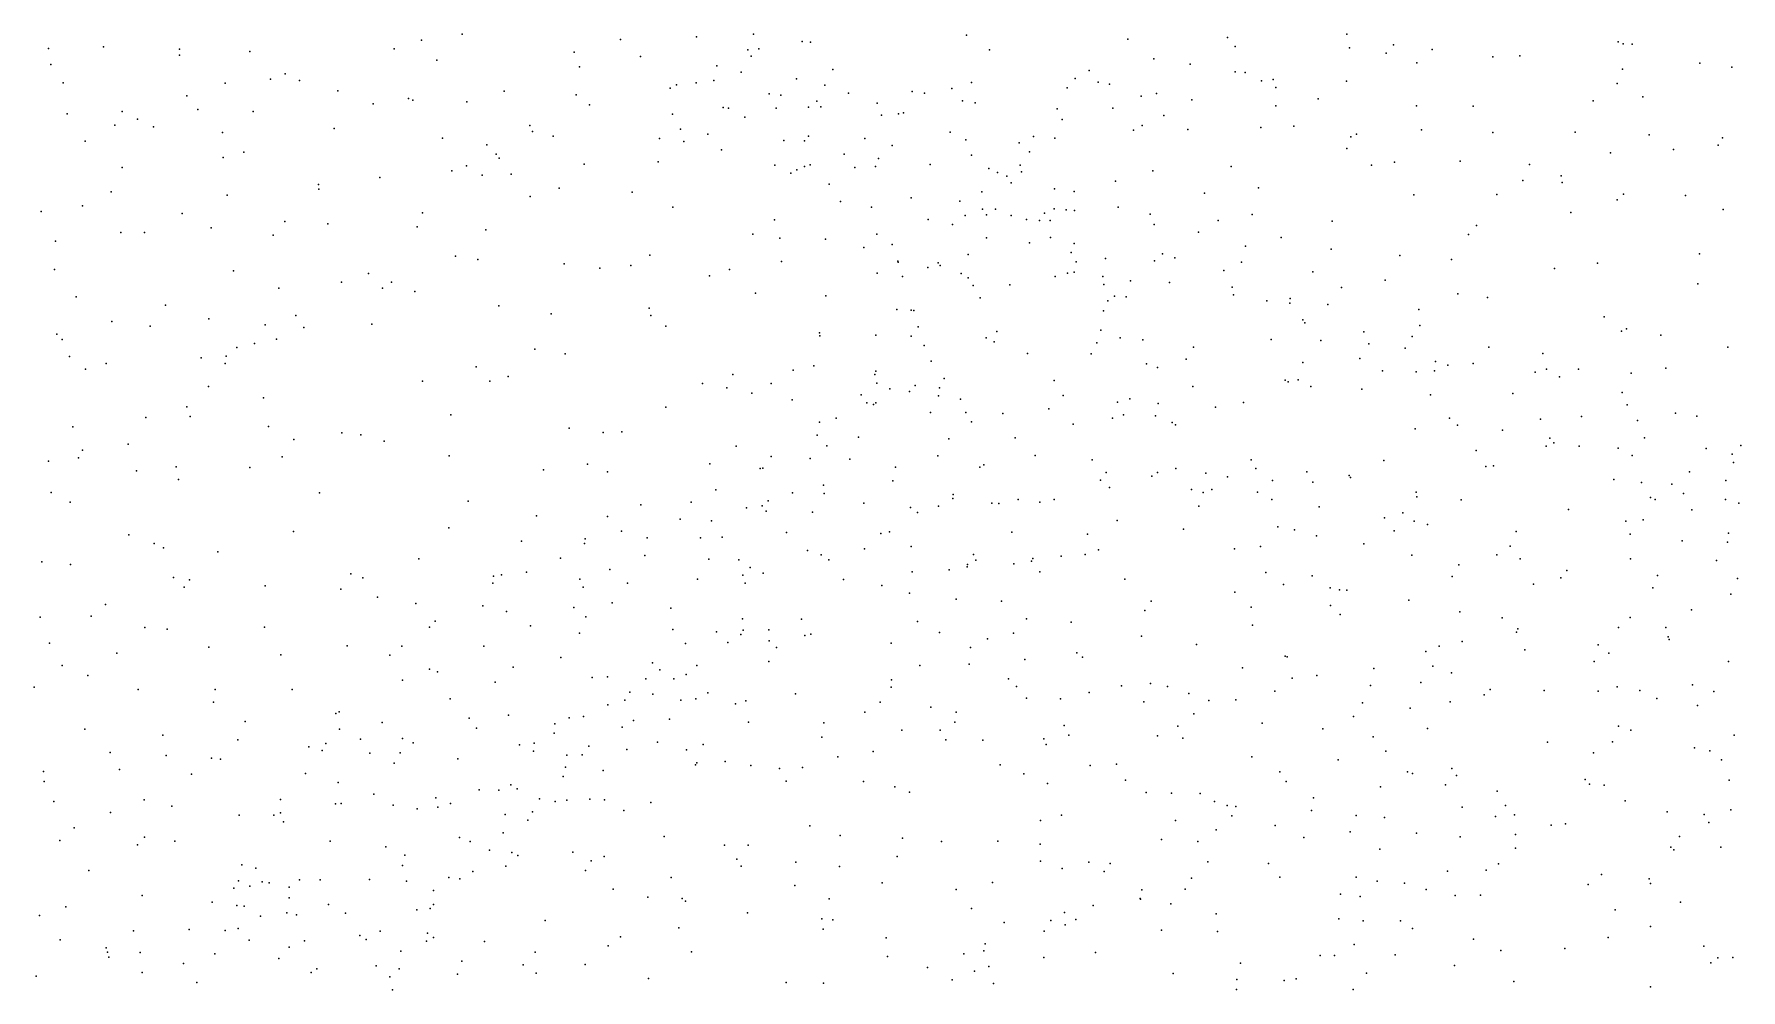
# Model space of a CAD drawing. Header units: metres. Extents: x -24.3 to 24.3, y -27.7 to 27.7.
# Drawn here: x -6.202 to -3.19, y 3.389 to 5.077 of the extents above; entities that cross this region are included whole.
import ezdxf

# ---------------------------------------------------------------- set-up
doc = ezdxf.new("R2010")
doc.units = ezdxf.units.M

msp = doc.modelspace()

# ---------------------------------------------------------------- linework, layer by layer
for p in [(-5.5188, 5.0658, 13.0499), (-5.4471, 5.0765, 18.3003), (-5.1673, 5.067, 21.6956), (-5.0331, 5.0716, -12.8701), (-4.9329, 5.0764, 16.4688), (-4.8469, 5.0635, 12.2661), (-4.8323, 5.0622, 2.7204), (-4.5567, 5.0745, 15.9051), (-4.2718, 5.0674, 27.3907), (-4.0959, 5.0705, 28.0529), (-3.8856, 5.0765, 28.3648), (-3.4064, 5.0626, -22.3586), (-6.1768, 5.0513, 0.8511), (-6.08, 5.0538, 18.4969), (-5.9461, 5.0391, 14.9438), (-5.946, 5.0498, 18.5244), (-5.8214, 5.046, 14.9414), (-5.5669, 5.0508, -23.3984), (-5.2494, 5.0448, 1.9797), (-5.1321, 5.037, 18.0306), (-4.9429, 5.0487, 17.2382), (-4.9368, 5.0377, 21.7088), (-4.9233, 5.0505, 17.4241), (-4.5162, 5.0487, 21.984), (-4.226, 5.0331, 27.9447), (-4.0823, 5.0546, 22.2564), (-3.8808, 5.0525, 26.5378), (-3.8161, 5.043, 28.5318), (-3.8032, 5.0577, 3.6679), (-3.7347, 5.0494, 28.6196), (-3.6277, 5.0364, 26.237), (-3.58, 5.0379, 22.5803), (-3.3975, 5.0592, 16.6535), (-3.3817, 5.0589, 28.9133), (-6.1729, 5.0226, 21.9984), (-5.7595, 5.0062, 1.3263), (-5.4917, 5.0303, 18.4114), (-5.2398, 5.0186, 14.801), (-4.9972, 5.0207, 16.8141), (-4.9543, 5.0095, 16.9553), (-4.7924, 5.0141, 15.0557), (-4.3401, 5.012, 27.7661), (-4.1619, 5.0234, 27.0142), (-4.0824, 5.0102, 26.8333), (-4.0646, 5.0086, 28.2005), (-3.7617, 5.0256, 26.333), (-3.3986, 5.0149, 25.5975), (-3.2625, 5.0251, 28.9907), (-3.206, 5.0181, 25.936), (-6.1511, 4.9906, 14.9392), (-5.865, 4.9902, 18.5897), (-5.7852, 4.9968, 21.7495), (-5.7338, 4.9947, 17.2484), (-5.6661, 4.9764, 14.8608), (-5.3726, 4.9756, 18.4112), (-5.0797, 4.9812, 2.2737), (-5.0685, 4.9869, 14.7393), (-5.0336, 4.9904, 12.5337), (-5.0029, 4.9946, 16.6792), (-4.9053, 4.9711, 14.6589), (-4.8565, 4.9973, 16.6812), (-4.8067, 4.9864, 16.4564), (-4.7649, 4.9724, 14.5947), (-4.6528, 4.9751, 15.1923), (-4.6307, 4.9722, 16.2364), (-4.5827, 4.9802, 15.3657), (-4.5476, 4.9913, 15.5117), (-4.3789, 4.9817, 27.6354), (-4.3651, 4.9979, 27.505), (-4.3243, 4.9918, 27.8866), (-4.3042, 4.9881, 3.4273), (-4.2213, 4.9718, 28.0559), (-4.0361, 4.9939, 11.9671), (-4.0154, 4.9966, 26.6731), (-4.0105, 4.982, 28.3302), (-3.8858, 4.9932, 26.4065), (-3.4084, 4.9895, 26.0585), (-5.9329, 4.9676, -23.6305), (-5.9135, 4.9432, 17.383), (-5.6041, 4.9537, 20.4937), (-5.5416, 4.9629, 14.7842), (-5.5337, 4.9599, 18.5188), (-5.4384, 4.957, 21.6358), (-5.2455, 4.9694, 14.631), (-5.2221, 4.9515, 18.3096), (-4.9862, 4.9472, 14.5697), (-4.977, 4.9458, 17.8767), (-4.8929, 4.9457, 16.6275), (-4.8842, 4.969, 17.108), (-4.8355, 4.9473, 17.2534), (-4.8208, 4.9583, 25.6206), (-4.814, 4.9479, 14.486), (-4.7145, 4.9545, 14.7543), (-4.5638, 4.9585, 12.1683), (-4.5416, 4.955, 16.1318), (-4.3968, 4.9444, 16.5643), (-4.2983, 4.9457, 27.0994), (-4.2484, 4.9667, -12.1967), (-4.1589, 4.9603, 16.5431), (-4.0108, 4.95, -22.4414), (-3.936, 4.962, 16.5181), (-3.7626, 4.95, 28.6849), (-3.6623, 4.9494, 28.8026), (-3.4507, 4.9587, 28.9364), (-3.3631, 4.9659, 20.6494), (-6.1439, 4.936, 17.673), (-6.0601, 4.916, 20.0547), (-6.0468, 4.9398, 25.4912), (-6.0197, 4.9262, 14.8796), (-5.992, 4.9126, 1.068), (-5.8157, 4.9398, 14.859), (-5.3274, 4.9151, 20.8689), (-5.0759, 4.935, -23.1644), (-4.9479, 4.9301, 14.4569), (-4.7066, 4.9336, 21.6698), (-4.6766, 4.9358, 15.017), (-4.6679, 4.9378, 14.8869), (-4.3876, 4.9258, 27.2704), (-4.2466, 4.9153, 22.0639), (-4.2082, 4.9328, 26.9071), (-4.037, 4.9118, 26.5143), (-3.9789, 4.9142, 26.4041), (-6.1122, 4.8877, 18.5882), (-5.8698, 4.9028, -13.5235), (-5.673, 4.91, 18.6114), (-5.4814, 4.8929, 25.5972), (-5.4031, 4.8811, 21.4208), (-5.3225, 4.9048, 14.5219), (-5.2865, 4.8966, -13.0907), (-5.0986, 4.8925, 18.1989), (-5.0615, 4.9087, 14.3842), (-5.0555, 4.8871, 21.345), (-5.0134, 4.8996, 18.0406), (-4.8789, 4.8884, 14.2728), (-4.8427, 4.8882, 16.9824), (-4.8355, 4.8966, 17.5826), (-4.7359, 4.8924, 14.2835), (-4.5853, 4.9032, 14.542), (-4.5578, 4.8899, 15.2194), (-4.4637, 4.8847, 27.6837), (-4.4387, 4.8955, 27.8054), (-4.4007, 4.8928, 27.9398), (-4.2622, 4.9067, 20.9319), (-4.1658, 4.908, 28.2388), (-3.8783, 4.8952, 26.2443), (-3.8681, 4.8996, 28.6121), (-3.7536, 4.9077, -11.8614), (-3.6277, 4.903, 20.7154), (-3.4822, 4.9033, 26.0029), (-3.3518, 4.8987, 29.0293), (-3.2297, 4.8804, 25.55), (-3.2225, 4.8936, 22.7048), (-5.869, 4.8584, 13.5317), (-5.8325, 4.8682, 18.6745), (-5.3871, 4.8646, 13.0665), (-5.3813, 4.8577, 16.8857), (-5.101, 4.851, 25.6036), (-4.9891, 4.872, 14.2251), (-4.7727, 4.8646, 17.4554), (-4.7121, 4.8567, 12.3805), (-4.6878, 4.8796, 16.5836), (-4.5476, 4.8627, 14.9471), (-4.4456, 4.8686, 15.5936), (-3.8856, 4.8748, 20.8428), (-3.8012, 4.8506, 12.124), (-3.6853, 4.8524, 26.049), (-3.4202, 4.8667, -11.7221), (-3.3089, 4.8725, 25.9253), (-6.0471, 4.841, 21.7628), (-5.5923, 4.8236, 14.5754), (-5.4654, 4.835, 14.4785), (-5.4395, 4.8439, 18.569), (-5.4118, 4.8272, 1.7662), (-5.3605, 4.8294, 14.401), (-5.2318, 4.847, 21.1609), (-4.8952, 4.845, 17.8586), (-4.8669, 4.831, 21.2384), (-4.8563, 4.8369, 16.738), (-4.8424, 4.8426, 17.7054), (-4.8326, 4.8458, 14.1698), (-4.7536, 4.8413, 17.1828), (-4.7173, 4.8428, 2.8365), (-4.6206, 4.8462, 14.2417), (-4.5173, 4.8395, 14.358), (-4.502, 4.8323, 27.4462), (-4.4856, 4.8259, 16.1761), (-4.4618, 4.8454, 27.3331), (-4.4594, 4.8332, 15.4055), (-4.228, 4.8352, 26.7684), (-4.0894, 4.843, 28.4292), (-3.8419, 4.8453, 26.128), (-3.5631, 4.8461, 28.9178), (-3.5068, 4.8263, 16.6405), (-6.0667, 4.7983, 14.8638), (-5.8614, 4.7923, 1.2225), (-5.7005, 4.8108, 18.6829), (-5.6999, 4.8029, 21.4348), (-5.2759, 4.8046, 1.9394), (-5.1471, 4.7974, 14.2083), (-4.7989, 4.8113, 16.8887), (-4.5294, 4.7979, 27.763), (-4.4779, 4.8139, 15.1266), (-4.4011, 4.8034, -22.7749), (-4.3665, 4.7984, 14.6398), (-4.2935, 4.8167, 26.8759), (-4.1365, 4.7958, 26.4409), (-4.0412, 4.8054, -12.0471), (-3.767, 4.7929, 25.6192), (-3.6207, 4.7935, 25.9576), (-3.5746, 4.8181, 12.2362), (-3.5055, 4.8145, 25.5824), (-3.3968, 4.794, 25.8808), (-3.2878, 4.7913, 20.5145), (-6.19, 4.7633, 25.5524), (-6.117, 4.7734, 18.6627), (-5.9412, 4.76, 14.8181), (-5.5168, 4.7609, 18.6623), (-5.3267, 4.7897, 18.5377), (-5.0748, 4.7709, 18.2841), (-4.7793, 4.7812, 17.576), (-4.7245, 4.771, 16.5932), (-4.6544, 4.7874, 14.1061), (-4.5683, 4.7815, 21.2234), (-4.5282, 4.7676, 14.1584), (-4.5053, 4.7677, 27.9628), (-4.419, 4.7605, 14.9836), (-4.4017, 4.7683, 15.6988), (-4.3808, 4.7664, 14.8452), (-4.3659, 4.765, 28.1916), (-4.2893, 4.7708, 14.4588), (-3.4902, 4.7617, 22.556), (-3.4084, 4.7839, 29.0261), (-3.2211, 4.7666, 29.0974), (-5.8901, 4.7347, 17.2615), (-5.7601, 4.7456, 20.5027), (-5.6842, 4.7415, 17.0816), (-5.5266, 4.7363, 21.1852), (-5.4054, 4.731, 18.6173), (-4.8958, 4.7489, 12.6864), (-4.6245, 4.7494, -22.9718), (-4.5813, 4.7406, 27.5033), (-4.5593, 4.7563, 16.3717), (-4.5216, 4.7577, 16.4951), (-4.4779, 4.7561, 25.6965), (-4.4507, 4.7491, 28.1016), (-4.4277, 4.7475, 27.05), (-4.409, 4.7473, 14.2378), (-4.2325, 4.7587, 28.3607), (-4.2252, 4.7401, 14.6267), (-4.1126, 4.7475, 20.9299), (-4.0526, 4.7582, 26.2406), (-3.911, 4.7462, 28.6507), (-3.6563, 4.7387, 28.8784), (-6.1647, 4.7111, 19.9624), (-6.0491, 4.7263, 13.7935), (-6.0074, 4.726, 18.7279), (-5.7804, 4.7213, 14.6939), (-4.9337, 4.7231, 14.0808), (-4.8859, 4.7164, 18.0274), (-4.8055, 4.7143, 14.0483), (-4.7382, 4.6995, 16.7393), (-4.7148, 4.7233, 16.9212), (-4.688, 4.7051, 17.1025), (-4.5213, 4.7168, -12.4307), (-4.4453, 4.7079, 21.4746), (-4.4086, 4.7173, 3.153), (-4.3666, 4.7071, 26.8148), (-4.1475, 4.7271, 14.5306), (-4.0642, 4.7024, 28.5427), (-4.0013, 4.7173, -22.6282), (-3.6708, 4.7225, 3.5943), (-5.4587, 4.6843, 14.2838), (-5.4195, 4.6786, 25.6824), (-5.2671, 4.6707, 18.5489), (-5.1156, 4.6861, 14.0961), (-4.8832, 4.6753, -23.2136), (-4.6779, 4.6754, 17.2936), (-4.6776, 4.6739, 13.989), (-4.6065, 4.6726, 27.3707), (-4.5535, 4.6875, 2.9684), (-4.3718, 4.691, 15.3377), (-4.3633, 4.6746, 15.551), (-4.3114, 4.6801, 21.6893), (-4.225, 4.6765, 14.9529), (-4.2108, 4.6885, 14.3303), (-4.189, 4.6814, 26.3643), (-4.0712, 4.6738, 14.6158), (-3.9133, 4.6966, 26.0349), (-3.7921, 4.6855, 28.7859), (-3.7007, 4.6783, 25.9025), (-3.443, 4.6722, 3.6003), (-3.2629, 4.6883, 25.7655), (-6.1664, 4.6607, 18.6647), (-5.8506, 4.6584, -23.7506), (-5.6122, 4.6541, 20.9665), (-5.2038, 4.6633, 13.0276), (-5.1493, 4.6682, 18.4453), (-5.0106, 4.6496, 16.6026), (-4.9751, 4.6612, 18.2247), (-4.7144, 4.6545, 16.4869), (-4.6695, 4.6487, 16.6355), (-4.625, 4.6646, 27.7528), (-4.6029, 4.6677, 16.5176), (-4.5662, 4.654, 27.9403), (-4.554, 4.6462, 27.1337), (-4.4002, 4.6486, 28.2788), (-4.3787, 4.6543, 15.9458), (-4.3666, 4.656, 15.7186), (-4.3158, 4.6484, 14.1604), (-4.267, 4.6409, 28.4083), (-4.1026, 4.659, 14.7399), (-3.9453, 4.6566, 22.106), (-3.8179, 4.642, 25.9288), (-3.5187, 4.6627, 28.9877), (-6.128, 4.6127, 14.7713), (-5.7705, 4.6279, 14.5885), (-5.6596, 4.6387, 18.7438), (-5.5874, 4.6278, 14.3528), (-5.5714, 4.6388, 13.3945), (-5.5302, 4.6223, 18.7233), (-4.9292, 4.6192, 13.9882), (-4.805, 4.6146, 17.8282), (-4.545, 4.6329, 28.0982), (-4.5327, 4.6111, 27.0071), (-4.4804, 4.634, 16.2875), (-4.3141, 4.6346, 21.178), (-4.2954, 4.6139, 26.5017), (-4.2746, 4.6128, 15.1776), (-4.1985, 4.638, 14.2171), (-4.0878, 4.6297, 14.3251), (-4.0856, 4.616, 26.1329), (-3.9856, 4.61, 14.3945), (-3.8948, 4.6291, 28.7063), (-3.6896, 4.6181, 20.689), (-3.6374, 4.6113, 28.9115), (-3.2661, 4.6359, 25.5189), (-5.9703, 4.5978, 20.2438), (-5.7406, 4.5798, 20.6499), (-5.3824, 4.597, 18.6469), (-5.2898, 4.5828, 16.7094), (-5.1168, 4.5925, 2.0907), (-5.1136, 4.5797, 14.0024), (-4.6795, 4.5901, 17.5483), (-4.6544, 4.5889, 27.4839), (-4.6494, 4.5884, 17.0865), (-4.3149, 4.5878, 12.4184), (-4.307, 4.6058, 16.4207), (-4.0266, 4.6053, 3.4645), (-3.9858, 4.6013, 25.6241), (-3.9192, 4.599, 14.6563), (-3.7586, 4.59, 22.2517), (-6.065, 4.5689, 17.372), (-5.9976, 4.561, 18.7465), (-5.894, 4.5736, 14.6966), (-5.7949, 4.5632, -13.4196), (-5.7265, 4.5587, 1.3881), (-5.6065, 4.5641, 16.9264), (-5.0872, 4.5609, 18.4278), (-4.816, 4.5493, 13.9056), (-4.6419, 4.5598, 27.1729), (-4.5031, 4.5517, 26.8073), (-4.3195, 4.5536, 15.5947), (-3.9628, 4.5718, 14.8448), (-3.9593, 4.5666, 25.9761), (-3.8552, 4.5507, 14.3892), (-3.7568, 4.5621, 25.583), (-3.431, 4.5776, 12.3758), (-3.4007, 4.5522, 29.0252), (-3.3916, 4.5559, 16.5639), (-6.1623, 4.547, 0.9159), (-6.1531, 4.5371, 25.6887), (-5.8444, 4.5231, 17.1182), (-5.8132, 4.5304, 20.9568), (-5.7749, 4.5379, 14.5053), (-5.3184, 4.5205, -23.6496), (-4.8157, 4.5439, 17.9343), (-4.7167, 4.545, 17.7105), (-4.6543, 4.5432, 27.9142), (-4.6315, 4.527, 16.9141), (-4.5222, 4.5403, 28.2456), (-4.5081, 4.5331, 12.5664), (-4.3267, 4.5317, 15.7234), (-4.2852, 4.5401, 14.0694), (-4.2456, 4.5366, 25.6556), (-4.1558, 4.5236, 14.1268), (-4.019, 4.5372, 20.852), (-3.9313, 4.5354, 14.2636), (-3.8467, 4.5296, 14.8144), (-3.7825, 4.5218, 25.8204), (-3.7698, 4.5426, 14.6258), (-3.6347, 4.5235, 14.3894), (-3.3311, 4.5448, 25.6511), (-3.2131, 4.5237, 25.6113), (-6.1402, 4.5073, 18.6893), (-6.0754, 4.4951, 14.7095), (-5.9078, 4.5048, 1.1857), (-5.8654, 4.4949, 20.43), (-5.8637, 4.5077, 25.7313), (-5.4222, 4.4889, 14.0907), (-5.2651, 4.5123, 14.0252), (-4.8264, 4.491, 2.5281), (-4.6193, 4.499, 2.7854), (-4.4492, 4.5125, 13.9478), (-4.3368, 4.5118, 16.0193), (-4.2389, 4.4943, -23.021), (-4.169, 4.5024, 15.2418), (-3.9629, 4.497, 12.3891), (-3.8627, 4.5035, 14.9498), (-3.729, 4.4987, 28.8526), (-3.7071, 4.4918, 14.2193), (-3.6624, 4.4949, 14.7002), (-3.5396, 4.5125, 14.4629), (-6.1115, 4.4847, 21.4081), (-5.5171, 4.4637, 25.7724), (-5.3983, 4.4639, 13.3432), (-5.3658, 4.4722, 18.6437), (-5.0228, 4.4597, -12.9143), (-4.9692, 4.4755, 13.8762), (-4.9017, 4.4595, 12.9198), (-4.8627, 4.4834, 16.4586), (-4.7187, 4.4755, 27.8312), (-4.7168, 4.4812, 27.6716), (-4.7148, 4.4602, 27.4386), (-4.596, 4.4685, 16.6799), (-4.4019, 4.4651, 16.234), (-4.2198, 4.4877, 26.2444), (-3.9943, 4.4656, 16.3338), (-3.9892, 4.4625, 15.1585), (-3.9713, 4.4661, -12.0118), (-3.8225, 4.482, 14.1693), (-3.7628, 4.48, -22.8521), (-3.7306, 4.4818, 3.5288), (-3.5532, 4.4799, 14.6303), (-3.5327, 4.4852, 14.2679), (-3.5103, 4.4712, 28.9664), (-3.4764, 4.4847, 25.6565), (-3.3837, 4.4779, 14.4191), (-3.3224, 4.4868, 20.2926), (-5.8947, 4.4541, 14.5794), (-5.7975, 4.4345, 18.7478), (-4.9795, 4.4522, 18.2999), (-4.9358, 4.4426, 2.3277), (-4.8642, 4.4306, 18.1542), (-4.7425, 4.4396, 27.5573), (-4.6919, 4.4503, 28.0949), (-4.6575, 4.4457, 26.9437), (-4.6472, 4.4562, 17.6093), (-4.6061, 4.4381, 17.2589), (-4.6045, 4.4518, 17.0478), (-4.5675, 4.4319, 26.6999), (-4.3861, 4.4382, 28.4459), (-4.2683, 4.4328, 15.792), (-4.1573, 4.4541, 21.6831), (-3.9487, 4.4546, 14.1487), (-3.8588, 4.4497, 22.0274), (-3.738, 4.4398, 14.991), (-3.5923, 4.4422, 14.8485), (-3.3992, 4.444, 14.1977), (-6.005, 4.3997, 14.6682), (-5.9327, 4.4184, 13.7949), (-5.9271, 4.4014, 18.7688), (-5.467, 4.4045, 18.6764), (-5.0876, 4.4178, 18.4348), (-4.787, 4.3987, 17.9833), (-4.7327, 4.4253, 27.2319), (-4.721, 4.4227, 27.0544), (-4.717, 4.4254, 13.8447), (-4.6203, 4.4082, 17.4609), (-4.5581, 4.4084, 13.872), (-4.4926, 4.4068, 26.5636), (-4.4113, 4.415, 16.3433), (-4.299, 4.3985, 13.9254), (-4.29, 4.4268, 28.524), (-4.2795, 4.4046, 15.9986), (-4.2232, 4.4026, 15.6598), (-4.2186, 4.4244, 21.0179), (-4.1172, 4.4179, 3.3209), (-4.0678, 4.426, 14.0788), (-3.7039, 4.3983, 25.6879), (-3.4709, 4.4012, 14.0426), (-3.3906, 4.422, 14.6851), (-3.3053, 4.4071, 29.0455), (-3.2677, 4.4021, 14.1706), (-6.1339, 4.3833, 19.8833), (-5.7888, 4.3837, 14.4036), (-5.6592, 4.3724, 13.6132), (-5.6256, 4.3692, 18.7029), (-5.2579, 4.381, 16.6036), (-5.1981, 4.3732, 18.5292), (-5.1648, 4.3744, 13.1787), (-4.8205, 4.3685, 28.0311), (-4.8163, 4.3913, 27.7447), (-4.5477, 4.3918, -23.2968), (-4.3685, 4.3878, 26.3634), (-4.1939, 4.3908, 28.621), (-4.188, 4.3866, 13.9705), (-3.7647, 4.3798, 14.0118), (-3.69, 4.3862, 28.8878), (-3.6106, 4.3773, 22.3912), (-3.5433, 4.3964, 16.4428), (-3.3722, 4.3944, 25.5549), (-6.1169, 4.3417, 18.6828), (-6.0366, 4.3527, 21.2063), (-5.7443, 4.361, -23.8428), (-5.5843, 4.358, 1.5802), (-4.9634, 4.3489, 25.7584), (-4.8035, 4.3498, 28.1685), (-4.7472, 4.3647, 17.8743), (-4.5879, 4.3621, 28.38), (-4.4709, 4.3635, 12.7081), (-3.6574, 4.3412, 15.0364), (-3.5336, 4.3488, 20.3372), (-3.5269, 4.3632, 25.5883), (-3.5203, 4.3551, 13.9386), (-3.4751, 4.3487, 25.5078), (-3.4067, 4.3455, 14.8391), (-3.3597, 4.3637, 13.9749), (-3.2513, 4.345, 14.7476), (-3.1899, 4.3502, 14.6327), (-6.1772, 4.3227, 0.9246), (-6.1241, 4.3285, 13.9544), (-5.9517, 4.3126, 20.9569), (-5.8219, 4.3113, 18.7276), (-5.7645, 4.33, 25.832), (-5.47, 4.3322, 14.0957), (-5.2256, 4.3175, 13.9498), (-5.0095, 4.3179, 16.4565), (-4.9211, 4.3096, 28.0935), (-4.9162, 4.3101, 27.7322), (-4.9013, 4.3309, 27.9042), (-4.8324, 4.3274, 27.2963), (-4.7625, 4.3258, 28.2853), (-4.6823, 4.3117, 17.6973), (-4.6075, 4.3321, 26.6219), (-4.5329, 4.3117, 16.9232), (-4.5264, 4.3163, 16.7684), (-4.4358, 4.3325, 16.4711), (-4.3351, 4.3246, 16.2471), (-4.1872, 4.3097, 26.0424), (-4.0541, 4.3251, 13.9762), (-4.046, 4.3098, 25.9047), (-3.8203, 4.3238, 15.1816), (-3.6401, 4.3129, 13.8955), (-3.6266, 4.3141, 12.4742), (-3.382, 4.3323, -11.684), (-3.2054, 4.3349, 29.0643), (-3.2028, 4.3199, 13.9146), (-6.022, 4.3052, 1.0841), (-5.9478, 4.29, 14.555), (-5.3034, 4.3071, 18.6023), (-5.1902, 4.3037, 1.9637), (-4.8091, 4.2799, 13.814), (-4.687, 4.2878, 2.5873), (-4.3199, 4.2888, 13.8831), (-4.31, 4.3026, 28.6209), (-4.2295, 4.2961, 16.1047), (-4.2197, 4.3022, 12.6316), (-4.1343, 4.3015, 28.6796), (-4.0959, 4.2947, 15.7019), (-4.0164, 4.2885, 15.4115), (-3.9561, 4.3039, 25.5748), (-3.9455, 4.2855, 25.801), (-3.8813, 4.2972, 3.4385), (-3.8791, 4.2936, 28.792), (-3.414, 4.29, 13.8333), (-3.3653, 4.285, 28.9984), (-3.312, 4.282, 13.6414), (-3.2804, 4.3034, -22.9739), (-3.2162, 4.2883, 22.8407), (-6.1724, 4.2674, 17.2454), (-6.1387, 4.25, 14.6625), (-5.6985, 4.2666, 18.6922), (-5.4361, 4.2521, 18.6367), (-5.0426, 4.2503, 27.8785), (-4.999, 4.2716, 27.9893), (-4.907, 4.2523, 28.2514), (-4.8641, 4.2666, 27.1232), (-4.8078, 4.2655, 26.9168), (-4.7378, 4.2483, 26.7023), (-4.5811, 4.2564, 17.2558), (-4.5804, 4.2634, 13.8202), (-4.5118, 4.2483, 26.4162), (-4.4657, 4.2551, 16.633), (-4.4274, 4.25, 2.8666), (-4.4021, 4.2549, 26.2802), (-4.3044, 4.2763, 26.1858), (-4.1593, 4.2726, 15.9864), (-4.1388, 4.2672, 21.3539), (-4.1234, 4.2723, 15.8629), (-4.0431, 4.2675, 15.5308), (-4.0177, 4.255, 28.7396), (-3.7633, 4.2679, -11.8966), (-3.7617, 4.2596, 22.0913), (-3.6836, 4.2544, 25.5965), (-3.3496, 4.2585, 3.5831), (-3.3412, 4.2548, 19.928), (-3.291, 4.2656, 25.4479), (-3.217, 4.2551, 13.4799), (-3.1936, 4.2485, 14.8253), (-5.3157, 4.2258, 13.9906), (-5.1906, 4.2246, 25.7818), (-5.1316, 4.2454, 18.4606), (-5.0622, 4.2202, 27.7007), (-4.9452, 4.2403, 18.225), (-4.9174, 4.2435, 27.391), (-4.9105, 4.2345, 27.2563), (-4.8285, 4.2326, 28.3854), (-4.6558, 4.2406, 28.4749), (-4.6434, 4.232, 17.5706), (-4.6059, 4.243, 17.4506), (-4.4998, 4.2476, 28.5564), (-4.291, 4.2175, 25.6142), (-4.1466, 4.243, 21.1264), (-3.9345, 4.2417, 16.2468), (-3.8187, 4.2227, 25.6633), (-3.7867, 4.2314, 13.8385), (-3.4943, 4.2369, 28.946), (-3.3625, 4.2187, 14.9477), (-3.2767, 4.2367, 13.3683), (-6.0352, 4.1923, 18.6353), (-5.7444, 4.1985, 14.3186), (-5.4705, 4.2049, 14.0789), (-5.1655, 4.1989, 28.0266), (-5.1204, 4.1874, 28.1844), (-5.0066, 4.2169, 27.5738), (-4.9882, 4.1885, 28.3801), (-4.8746, 4.1965, 18.0663), (-4.7082, 4.1945, 26.5849), (-4.6926, 4.1979, 16.2756), (-4.4766, 4.197, 13.8239), (-4.3431, 4.1937, 16.4223), (-4.1734, 4.2023, 25.9695), (-4.0073, 4.2066, 15.6527), (-3.9775, 4.2013, 13.8444), (-3.9392, 4.1904, 15.4714), (-3.8019, 4.1994, 28.8605), (-3.7666, 4.2163, 15.2338), (-3.7431, 4.2104, 25.5281), (-3.5865, 4.1984, 13.725), (-3.3932, 4.2168, 13.5835), (-3.385, 4.1939, 25.4297), (-3.2117, 4.1956, 25.3823), (-5.9903, 4.1772, 20.1271), (-5.9738, 4.1693, 14.5387), (-5.878, 4.1627, 14.459), (-5.3422, 4.1815, 18.5507), (-5.2312, 4.1774, 27.8973), (-5.2295, 4.1852, 18.4987), (-5.0263, 4.1872, 18.3507), (-4.8372, 4.1645, 26.7648), (-4.737, 4.1676, 17.7654), (-4.6545, 4.1721, 28.6044), (-4.5442, 4.1578, -23.5626), (-4.3473, 4.1575, 26.1134), (-4.3235, 4.1661, 28.7216), (-4.0839, 4.168, 20.7111), (-4.0375, 4.1717, 15.8596), (-3.8552, 4.1766, 21.903), (-3.6208, 4.1573, 16.2917), (-3.597, 4.1724, 28.9207), (-3.2938, 4.1816, 13.2142), (-3.2136, 4.1796, 29.0279), (-6.189, 4.145, 18.5333), (-6.1383, 4.1402, 19.7342), (-5.5236, 4.1501, 1.6179), (-5.2732, 4.1512, 27.7116), (-5.1865, 4.1315, 27.5514), (-5.1246, 4.1557, 13.8849), (-5.0116, 4.1495, 27.2829), (-4.9585, 4.1485, 27.1073), (-4.9383, 4.1345, 28.5242), (-4.8134, 4.1569, 13.8049), (-4.7996, 4.1485, 13.036), (-4.6528, 4.1274, 26.4175), (-4.5872, 4.1306, 17.377), (-4.5555, 4.1358, 25.6687), (-4.5551, 4.1403, 17.2138), (-4.5403, 4.1479, -12.5333), (-4.4734, 4.1415, 12.87), (-4.442, 4.1459, 16.7678), (-4.4396, 4.1504, 26.2069), (-4.3897, 4.1549, 16.5767), (-3.7708, 4.1564, -23.2514), (-3.6878, 4.1392, 13.6643), (-3.5796, 4.1499, 15.1733), (-3.4968, 4.1297, 13.4939), (-3.3846, 4.1503, 13.3221), (-3.2331, 4.1469, 13.0873), (-5.9562, 4.1172, 25.9265), (-5.9376, 4.1002, -23.9286), (-5.9284, 4.113, 20.4343), (-5.7944, 4.1023, 18.6122), (-5.6435, 4.1238, 14.2106), (-5.6221, 4.1163, -13.3322), (-5.3927, 4.1073, 27.9368), (-5.3917, 4.1195, 25.8021), (-5.3777, 4.1216, 27.7783), (-5.3336, 4.1267, 28.0494), (-5.2392, 4.1142, 28.2742), (-5.2334, 4.1001, 16.4685), (-5.1549, 4.1073, 28.405), (-5.0314, 4.1142, 13.2209), (-4.9516, 4.1215, 18.1752), (-4.9473, 4.1071, -23.7366), (-4.9157, 4.1245, 26.8782), (-4.7737, 4.1133, 28.6225), (-4.706, 4.1028, 13.7903), (-4.4272, 4.127, 16.2206), (-4.2774, 4.114, 25.9927), (-4.0284, 4.1257, 25.7786), (-3.9972, 4.1046, 21.631), (-3.9467, 4.12, 12.627), (-3.9147, 4.0989, 20.4124), (-3.6994, 4.1188, 25.5435), (-3.5561, 4.1052, 12.5555), (-3.5078, 4.1167, 25.4174), (-3.3453, 4.0989, 25.3548), (-3.3368, 4.1206, 28.9949), (-3.1961, 4.1151, 19.4892), (-6.0762, 4.0697, 1.0541), (-5.661, 4.0965, 18.616), (-5.5962, 4.0825, 13.6453), (-5.5287, 4.071, 14.1104), (-5.4106, 4.0669, 27.6535), (-5.1824, 4.0721, 27.4175), (-4.6576, 4.0896, 26.2596), (-4.5751, 4.079, 26.1596), (-4.4949, 4.0751, 17.0662), (-4.2309, 4.0754, 16.3849), (-4.0833, 4.0914, 16.1331), (-3.9144, 4.0679, 15.7395), (-3.8983, 4.0956, 15.6141), (-3.8854, 4.0945, 25.6493), (-3.7761, 4.0769, 20.2179), (-3.2075, 4.0879, 25.3073), (-6.1918, 4.047, 18.4406), (-6.1015, 4.0488, 14.0125), (-5.4947, 4.0398, 28.0493), (-5.3685, 4.0569, 28.2406), (-5.2497, 4.064, 18.4247), (-5.2286, 4.0476, 13.394), (-5.0783, 4.0631, 18.3357), (-4.9522, 4.044, 28.6364), (-4.8482, 4.0433, 17.9327), (-4.6432, 4.0397, 28.7687), (-4.4507, 4.044, 13.782), (-4.3721, 4.038, 25.983), (-4.2417, 4.059, 13.782), (-4.054, 4.0646, -23.5036), (-3.8972, 4.0518, 25.5128), (-3.6861, 4.0566, 22.1732), (-3.6112, 4.0458, 3.4927), (-3.3851, 4.0463, 22.6382), (-3.2772, 4.0603, 16.3635), (-6.0069, 4.0289, 18.5113), (-5.9673, 4.0256, 14.5341), (-5.7955, 4.0293, 1.3332), (-5.5043, 4.0295, 27.7267), (-5.3264, 4.0318, 27.4945), (-5.2399, 4.019, 28.4516), (-5.0753, 4.0255, 28.6045), (-4.998, 4.0209, 26.8462), (-4.955, 4.0165, 16.2979), (-4.9507, 4.024, 18.0798), (-4.9054, 4.0248, 26.5859), (-4.8418, 4.0147, 26.0948), (-4.8313, 4.0168, 28.7214), (-4.6046, 4.0201, 26.053), (-4.5196, 4.0091, 17.1721), (-4.4738, 4.0191, 2.682), (-4.2477, 4.0134, 16.4917), (-4.0517, 4.0331, 13.7236), (-3.586, 4.0206, 25.4341), (-3.5837, 4.0263, 15.2944), (-3.4059, 4.0287, 13.1355), (-3.3222, 4.0288, 12.9875), (-3.3183, 4.0126, 15.1578), (-3.3165, 4.0077, 25.2848), (-6.1755, 4.0012, 21.0915), (-6.0564, 3.9835, 20.841), (-5.8942, 3.994, 20.6387), (-5.7671, 3.9805, 14.3149), (-5.6496, 3.9966, 18.5244), (-5.5743, 3.9801, 27.813), (-5.5535, 3.9956, 16.6035), (-5.4088, 3.9959, 13.5355), (-5.0527, 4.0006, 13.8525), (-4.9778, 4.0024, 25.948), (-4.905, 4.0054, 26.4169), (-4.8918, 3.9938, 2.1696), (-4.6897, 4.001, 25.9564), (-4.5495, 3.9938, 25.9501), (-4.3619, 3.9841, 16.7102), (-4.3521, 3.9765, 13.7357), (-4.1509, 3.999, 28.8893), (-3.9944, 3.9784, 16.1364), (-3.9907, 3.9772, 3.2179), (-3.7459, 3.9866, 25.515), (-3.7224, 3.9957, 28.9514), (-3.6821, 4.0041, 15.3788), (-3.5712, 3.9891, 13.3156), (-3.4417, 3.9981, 25.3458), (-3.4229, 3.9835, 29.0014), (-6.1532, 3.9619, 19.5931), (-5.5048, 3.9552, 27.5575), (-5.4906, 3.9503, 28.2579), (-5.3569, 3.9586, 18.3938), (-5.2725, 3.9756, 27.3294), (-5.1112, 3.9667, 1.9216), (-5.0982, 3.9539, 25.9668), (-5.0324, 3.962, 26.304), (-4.9058, 3.9689, 25.77), (-4.6388, 3.9618, 17.4548), (-4.5522, 3.9639, 13.7657), (-4.4539, 3.9721, 28.8684), (-4.0697, 3.9575, 16.2492), (-3.8379, 3.9567, 28.9573), (-3.7338, 3.9605, 12.6332), (-3.7004, 3.9487, 16.1396), (-3.4489, 3.9685, 15.2558), (-3.212, 3.9685, 12.8925), (-6.2024, 3.9237, 18.2955), (-6.1078, 3.9439, 14.6578), (-6.0188, 3.9192, 18.3773), (-5.8831, 3.9192, 20.3297), (-5.7469, 3.9192, 18.4383), (-5.5521, 3.936, 28.1425), (-5.3888, 3.9325, 27.3793), (-5.2176, 3.9405, 27.2036), (-5.1903, 3.9416, 13.9016), (-5.1226, 3.938, 26.0991), (-5.0731, 3.9384, 25.8361), (-5.0513, 3.9459, 28.7229), (-4.6898, 3.9235, 16.1507), (-4.6888, 3.9362, 13.1079), (-4.4828, 3.938, 17.0841), (-4.4684, 3.9244, 25.7551), (-4.2833, 3.9257, 12.9311), (-4.2318, 3.9298, 20.66), (-4.202, 3.9244, 21.0093), (-4.0126, 3.9164, 20.2574), (-3.9819, 3.9395, 28.9532), (-3.9381, 3.9439, 13.5648), (-3.8439, 3.9267, 15.9146), (-3.7547, 3.932, 15.6353), (-3.6324, 3.9193, 25.3265), (-3.5372, 3.9177, 13.1293), (-3.4418, 3.9163, 12.636), (-3.4082, 3.924, 12.9544), (-3.368, 3.9178, 19.398), (-3.2752, 3.9276, 25.2291), (-5.8859, 3.8968, 13.9), (-5.468, 3.9028, 28.3947), (-5.1896, 3.8925, 25.8184), (-5.16, 3.9003, 26.9725), (-5.1512, 3.9149, 26.234), (-5.1106, 3.9111, 18.2143), (-5.0608, 3.9004, 26.7071), (-5.0344, 3.9026, 13.2889), (-5.0132, 3.9137, 26.4965), (-4.9645, 3.894, 25.6128), (-4.9464, 3.8996, 28.8069), (-4.8586, 3.9117, 25.6659), (-4.7088, 3.897, 2.3273), (-4.6197, 3.8883, 28.9182), (-4.4506, 3.9039, -23.7603), (-4.3905, 3.9029, 16.8199), (-4.3399, 3.914, 25.8021), (-4.2438, 3.8973, 28.9701), (-4.1644, 3.9124, 25.5309), (-4.1291, 3.9001, 25.7392), (-4.0811, 3.9011, 21.4512), (-3.8578, 3.8958, 21.8308), (-3.7739, 3.8866, 15.7574), (-3.703, 3.8978, 15.5256), (-3.6432, 3.9101, 25.4006), (-3.338, 3.9036, 3.5503), (-3.2663, 3.8913, 29.0599), (-3.2378, 3.916, 15.2236), (-5.8301, 3.863, -13.4556), (-5.6698, 3.8769, 27.7236), (-5.6638, 3.88, 27.986), (-5.588, 3.8609, 18.4156), (-5.4343, 3.8688, 18.3597), (-5.3653, 3.8738, 27.243), (-5.2833, 3.8586, 25.9194), (-5.2578, 3.8695, 18.2707), (-5.233, 3.8718, 16.3681), (-5.1444, 3.8647, 26.3739), (-5.0807, 3.8667, 18.1056), (-4.9416, 3.8616, 17.8457), (-4.8085, 3.8607, -12.8387), (-4.7364, 3.8795, 25.621), (-4.5773, 3.8615, 17.2847), (-4.5751, 3.8795, 25.6709), (-4.1552, 3.8762, 2.9702), (-4.035, 3.8599, 25.6517), (-3.8736, 3.8717, 25.5467), (-6.1129, 3.8494, 18.2572), (-5.975, 3.839, 14.5415), (-5.8426, 3.8302, 14.41), (-5.6633, 3.8494, 14.1951), (-5.6263, 3.8314, 27.5052), (-5.552, 3.8331, 14.1069), (-5.4215, 3.8509, 28.5151), (-5.2847, 3.8423, 26.1394), (-5.1645, 3.8531, 28.7469), (-5.1023, 3.8261, -13.0716), (-4.8118, 3.8352, 13.7824), (-4.6709, 3.8478, 17.5003), (-4.6029, 3.8477, 25.6262), (-4.5932, 3.8307, 13.7204), (-4.5276, 3.83, 17.1769), (-4.42, 3.8322, 16.9289), (-4.3841, 3.8555, 16.1024), (-4.3758, 3.8387, 29.0048), (-4.2198, 3.8374, 16.5555), (-4.1835, 3.8544, 13.5936), (-4.1747, 3.8332, 29.047), (-3.9276, 3.8497, 13.467), (-3.8387, 3.8356, 3.3105), (-3.743, 3.8503, 25.4421), (-3.5313, 3.8263, 3.4616), (-3.4165, 3.8268, 22.5797), (-3.406, 3.8544, 15.3398), (-3.3843, 3.8478, 25.2285), (-3.202, 3.8387, 15.4499), (-6.0684, 3.8083, 14.6296), (-5.9693, 3.8027, 19.939), (-5.8895, 3.798, 26.0304), (-5.8734, 3.7964, 18.306), (-5.7173, 3.8181, 27.8939), (-5.694, 3.8116, 27.608), (-5.6876, 3.8242, 13.7786), (-5.6097, 3.8072, 28.2579), (-5.5566, 3.8078, 16.4575), (-5.5336, 3.825, 27.3504), (-5.4545, 3.7967, 18.2463), (-5.3458, 3.8214, 28.6222), (-5.3212, 3.8105, 13.9457), (-5.3201, 3.8248, 27.0994), (-5.2622, 3.8033, 18.1553), (-5.2349, 3.8041, 1.6785), (-5.2233, 3.8192, 25.6964), (-5.1561, 3.8132, 26.7522), (-5.0508, 3.8128, 28.8451), (-5.0213, 3.8224, 13.8343), (-4.7838, 3.8007, 17.6322), (-4.7216, 3.81, 28.9628), (-4.4163, 3.8222, 13.6899), (-4.0531, 3.8006, 29.0829), (-3.8165, 3.8104, 13.3725), (-3.45, 3.8078, 16.0904), (-3.2715, 3.8165, 25.1516), (-3.2446, 3.8113, 19.0191), (-6.1858, 3.7746, 14.145), (-6.0519, 3.7779, 18.1628), (-5.9248, 3.7696, 18.1975), (-5.7236, 3.7711, 18.2553), (-5.5668, 3.7892, 28.3867), (-5.2685, 3.766, 26.8789), (-5.2643, 3.7824, 28.7463), (-5.1978, 3.7765, 26.6316), (-5.0352, 3.7861, 25.804), (-5.0329, 3.7899, 17.8974), (-4.9826, 3.792, 16.2127), (-4.9375, 3.7851, 25.5046), (-4.8866, 3.7797, 17.7062), (-4.8463, 3.7815, 28.9565), (-4.4975, 3.7864, 25.6167), (-4.4557, 3.7705, 17.0531), (-4.3383, 3.7854, -12.4037), (-4.2919, 3.7875, 16.6893), (-4.0036, 3.7741, 20.017), (-3.9009, 3.7954, 29.0803), (-3.7781, 3.774, 29.0932), (-3.7697, 3.771, 15.9065), (-3.6998, 3.78, 15.6808), (-3.6919, 3.7677, -23.6477), (-3.2243, 3.795, 15.5863), (-6.1849, 3.7567, 26.079), (-5.6659, 3.755, 27.4161), (-5.4171, 3.7421, 13.9828), (-5.3819, 3.7417, 1.5157), (-5.3608, 3.7512, 26.1056), (-5.3501, 3.744, 26.2247), (-4.875, 3.7575, 1.9855), (-4.7388, 3.7571, 25.5042), (-4.6835, 3.7473, 13.7231), (-4.6572, 3.7378, 29.0449), (-4.4135, 3.7535, 2.5944), (-4.2759, 3.7591, 20.4991), (-4.2398, 3.7375, 29.1294), (-4.1947, 3.7361, 25.6396), (-4.1445, 3.7359, 16.4868), (-3.9923, 3.7567, 16.2747), (-3.8259, 3.7477, 25.4434), (-3.711, 3.7509, 25.3542), (-3.62, 3.7401, 12.6835), (-3.4649, 3.7607, -11.7625), (-3.4572, 3.752, 12.9027), (-3.4313, 3.7503, 29.099), (-3.2106, 3.7592, 29.1057), (-6.1677, 3.7215, 17.9868), (-6.008, 3.7244, 18.0262), (-5.9596, 3.7134, 16.6574), (-5.7674, 3.7249, 18.1274), (-5.6705, 3.7172, 1.2831), (-5.6606, 3.7183, 14.1621), (-5.6027, 3.7344, 18.1786), (-5.5684, 3.715, 27.1774), (-5.5263, 3.7089, 25.9597), (-5.4932, 3.728, 28.5758), (-5.4896, 3.7114, 18.1013), (-5.4674, 3.7182, 27.0634), (-5.3103, 3.7266, 25.702), (-5.283, 3.7217, 18.0263), (-5.2622, 3.7238, 26.5459), (-5.2213, 3.7257, 25.5898), (-5.1955, 3.7247, 13.8955), (-5.1616, 3.7056, 17.9485), (-5.114, 3.72, 13.3797), (-4.119, 3.7216, 29.1525), (-4.0968, 3.7145, 13.4224), (-4.0816, 3.7126, 15.9944), (-3.9475, 3.7056, 21.6363), (-3.9445, 3.728, 13.3593), (-3.6818, 3.7114, 15.9618), (-3.6053, 3.7144, 25.2662), (-3.3941, 3.7225, 15.6636), (-3.2076, 3.7067, 23.0122), (-6.132, 3.6753, -23.9955), (-6.0677, 3.7024, 0.9819), (-5.8407, 3.6976, 18.0212), (-5.7791, 3.6972, 27.7341), (-5.7678, 3.7017, 14.3107), (-5.762, 3.6857, -23.9862), (-5.371, 3.6984, 26.9025), (-5.3309, 3.6884, 26.7342), (-5.323, 3.7031, 13.5474), (-4.8333, 3.6784, 13.7614), (-4.4262, 3.6881, 25.5586), (-4.3891, 3.6976, 13.5948), (-4.1879, 3.6878, 16.5911), (-4.0885, 3.6964, -23.8214), (-4.0116, 3.6791, 25.5386), (-3.8692, 3.6967, 25.2935), (-3.8189, 3.6933, 13.2545), (-3.6227, 3.6951, 29.1276), (-3.5894, 3.6981, 15.738), (-3.5246, 3.6798, 25.0966), (-3.4997, 3.6824, 25.1918), (-3.32, 3.7036, -23.6248), (-3.2545, 3.6988, 12.7677), (-3.2465, 3.6845, 3.5522), (-6.1571, 3.6529, 14.6865), (-6.0076, 3.6584, 19.5514), (-5.954, 3.6517, 17.9248), (-5.6797, 3.6518, 17.985), (-5.4514, 3.6582, 25.9725), (-5.4328, 3.6511, 25.8534), (-5.3744, 3.6663, 26.4435), (-5.0905, 3.6598, 13.8287), (-4.7795, 3.6617, 29.0738), (-4.6694, 3.6567, 17.3963), (-4.6007, 3.651, 17.2844), (-4.5012, 3.6516, 17.0718), (-4.4264, 3.6465, 29.1808), (-4.2125, 3.6545, 21.1787), (-4.1484, 3.6507, 25.4327), (-4.1163, 3.6714, 2.8992), (-3.9611, 3.658, 29.209), (-3.8793, 3.6678, 16.1889), (-3.7625, 3.6658, 16.0315), (-3.6853, 3.6595, 13.0732), (-3.5874, 3.6633, 12.9751), (-3.2981, 3.66, 15.8037), (-6.0197, 3.6451, 20.7572), (-5.5817, 3.6416, 28.5426), (-5.5478, 3.627, 26.9928), (-5.3984, 3.6358, 13.8945), (-5.3592, 3.6316, 17.8994), (-5.3485, 3.6262, -13.2285), (-5.2515, 3.6323, 28.8898), (-5.219, 3.617, 17.8138), (-5.1965, 3.6245, 16.2145), (-4.9841, 3.6445, 29.0219), (-4.9622, 3.6195, 13.7706), (-4.9419, 3.6445, 25.4092), (-4.6788, 3.6245, 13.6609), (-4.4263, 3.6162, 16.9531), (-4.1307, 3.6153, 13.3465), (-3.8273, 3.6372, 25.3715), (-3.5876, 3.6391, 22.2528), (-3.3138, 3.6407, 25.069), (-3.3085, 3.6364, 24.9054), (-3.2253, 3.6407, 16.0113), (-6.106, 3.6, 17.8043), (-5.8356, 3.6098, 20.6151), (-5.8108, 3.6037, 27.9544), (-5.5525, 3.6085, 16.3028), (-5.4704, 3.5875, 26.2253), (-5.4512, 3.5851, 26.3696), (-5.4281, 3.598, 26.5445), (-5.37, 3.6073, 28.8418), (-5.2291, 3.5999, 25.4904), (-5.0777, 3.5874, -24.0566), (-4.9543, 3.6075, 13.2701), (-4.8582, 3.6143, 17.5827), (-4.7806, 3.6069, 25.3759), (-4.3876, 3.6032, 13.0255), (-4.3407, 3.6144, 13.4793), (-4.3136, 3.598, 29.2621), (-4.303, 3.6122, 25.5437), (-4.1594, 3.5863, 25.4929), (-4.0234, 3.6121, 13.2848), (-4.0034, 3.588, 25.4493), (-3.8687, 3.588, 3.1387), (-3.7079, 3.5985, 25.2453), (-3.6395, 3.6004, 19.3859), (-3.6174, 3.6115, 15.8758), (-3.4361, 3.5926, 3.4337), (-6.0117, 3.5558, 14.597), (-5.8497, 3.5683, 27.7762), (-5.8418, 3.5816, 27.6564), (-5.8214, 3.5721, 13.9402), (-5.7999, 3.58, 28.0862), (-5.7878, 3.578, 17.8179), (-5.7523, 3.5701, 27.2139), (-5.7343, 3.5831, 14.1602), (-5.6973, 3.5833, 28.4293), (-5.6103, 3.5836, 17.8613), (-5.5453, 3.5809, 13.7417), (-5.4974, 3.5642, 13.929), (-5.1801, 3.5669, 28.9886), (-4.8598, 3.5733, 25.6713), (-4.7056, 3.5778, 13.1519), (-4.5748, 3.5663, 17.1977), (-4.511, 3.5786, 15.989), (-4.2475, 3.5658, 20.0323), (-4.1708, 3.567, 16.6175), (-3.8967, 3.5579, 29.2722), (-3.8317, 3.5811, 13.1472), (-3.7839, 3.5777, 29.2291), (-3.7456, 3.566, 12.7819), (-3.6941, 3.5557, 15.9953), (-3.6496, 3.556, 12.976), (-3.4594, 3.5748, 25.1066), (-3.3518, 3.5848, 15.88), (-3.3493, 3.5771, 29.1553), (-6.1466, 3.5355, 17.6646), (-5.8884, 3.5438, 17.7309), (-5.8446, 3.5379, 27.4434), (-5.8315, 3.5369, 1.084), (-5.7562, 3.5249, 19.8442), (-5.7522, 3.5513, 28.3283), (-5.683, 3.5395, 20.2524), (-5.527, 3.5302, 17.7605), (-5.5033, 3.5328, 26.7155), (-5.4976, 3.5399, 28.7617), (-5.1193, 3.5524, 25.4023), (-5.0583, 3.5503, 1.6747), (-5.0529, 3.5459, 17.6955), (-4.943, 3.5252, 29.123), (-4.7993, 3.5495, 29.148), (-4.5476, 3.5325, 13.5655), (-4.384, 3.5255, 2.4091), (-4.333, 3.5377, 20.7824), (-4.2502, 3.5505, 16.7127), (-4.2497, 3.5491, 15.9299), (-4.1958, 3.5411, 29.3319), (-3.862, 3.5537, 19.594), (-3.4119, 3.5306, 12.7502), (-3.2962, 3.544, 12.7147), (-6.1927, 3.5204, 16.6156), (-5.9288, 3.4956, 17.5915), (-5.8423, 3.4971, 19.6398), (-5.8031, 3.5191, 14.2461), (-5.7396, 3.5213, 26.0502), (-5.6526, 3.5242, 14.0323), (-5.3001, 3.5115, 17.7093), (-5.0647, 3.4985, 13.7157), (-4.8121, 3.5147, 17.484), (-4.8099, 3.496, 15.9997), (-4.7924, 3.5128, 13.6609), (-4.4903, 3.5077, 17.0016), (-4.4078, 3.5116, 16.8872), (-4.3825, 3.504, 25.4361), (-4.3638, 3.5133, 29.349), (-4.2123, 3.4947, 25.3826), (-4.1158, 3.5231, 19.8469), (-3.8997, 3.5145, 25.199), (-3.8567, 3.511, 15.8566), (-3.7906, 3.511, 25.1209), (-3.7692, 3.4971, 13.0357), (-3.3494, 3.5007, 25.0045), (-6.1563, 3.4771, 17.4676), (-6.0272, 3.4932, 0.923), (-5.8653, 3.4937, 27.9035), (-5.8231, 3.4768, 28.1746), (-5.7249, 3.4758, 27.0615), (-5.6274, 3.4853, 26.895), (-5.6165, 3.4777, 17.6461), (-5.5916, 3.4927, 28.6787), (-5.5101, 3.4752, 25.8346), (-5.5083, 3.489, 26.2821), (-5.4976, 3.4812, 26.4251), (-5.4075, 3.4742, 25.6167), (-5.1894, 3.4668, 13.7286), (-5.1674, 3.4824, 25.831), (-4.6984, 3.4811, 17.3364), (-4.5238, 3.47, 25.3864), (-4.4194, 3.4927, 13.4277), (-4.1135, 3.4918, 25.3126), (-3.8724, 3.4693, 25.2176), (-3.6619, 3.4786, 29.2659), (-3.424, 3.4816, 15.9424), (-3.255, 3.4659, 24.9154), (-6.075, 3.4633, 14.6757), (-6.0727, 3.4558, 16.4296), (-6.0708, 3.4466, 17.3134), (-6.0152, 3.4547, 17.4306), (-5.9387, 3.4354, 14.4212), (-5.8836, 3.4526, 27.2897), (-5.7703, 3.4442, 14.1092), (-5.7521, 3.4643, 17.5593), (-5.5552, 3.4576, 26.0531), (-5.4472, 3.4394, -24.0881), (-5.3182, 3.4557, 25.5093), (-5.0421, 3.4561, 29.1293), (-4.6962, 3.4477, 29.272), (-4.5617, 3.4524, 17.11), (-4.5263, 3.4577, 20.2485), (-4.4201, 3.4459, -12.5538), (-4.3289, 3.4547, 13.3357), (-4.0729, 3.4362, 13.1832), (-3.9322, 3.4498, 29.3605), (-3.9072, 3.4496, 13.104), (-3.8001, 3.4507, 16.1966), (-3.6138, 3.4583, 24.9928), (-3.5007, 3.4621, 12.7916), (-3.2429, 3.4365, 12.6621), (-3.2304, 3.4453, 29.1626), (-3.2038, 3.4463, 24.6518), (-6.1986, 3.4133, 14.729), (-6.012, 3.4196, 26.1433), (-5.7132, 3.4199, 28.5826), (-5.7032, 3.4263, 13.9817), (-5.5989, 3.4317, 13.9001), (-5.5743, 3.4118, 19.9644), (-5.5583, 3.4261, 26.603), (-5.4551, 3.4168, 28.8927), (-5.3392, 3.4331, 13.746), (-5.3162, 3.4185, 17.6206), (-5.2296, 3.4336, 25.4107), (-5.1182, 3.409, 16.0251), (-4.6257, 3.4285, 13.5299), (-4.5821, 3.4065, 25.5175), (-4.5425, 3.4221, 20.4705), (-4.5172, 3.4303, 29.4065), (-4.1921, 3.4181, 16.6455), (-4.0793, 3.4075, 16.5318), (-3.996, 3.4058, 25.0206), (-3.975, 3.4085, 21.5161), (-3.8509, 3.4186, 24.9793), (-3.6952, 3.4322, 12.9214), (-5.9152, 3.4018, 17.3868), (-5.5698, 3.389, 26.1765), (-4.8748, 3.4019, 17.449), (-4.809, 3.4007, 13.231), (-4.5088, 3.4005, 2.1119), (-4.08, 3.3894, 29.4813), (-3.8742, 3.3896, 16.2985), (-3.5906, 3.4038, 16.0269), (-3.3495, 3.3941, 16.0145)]:
    msp.add_point(p)

doc.saveas('drawing.dxf')
